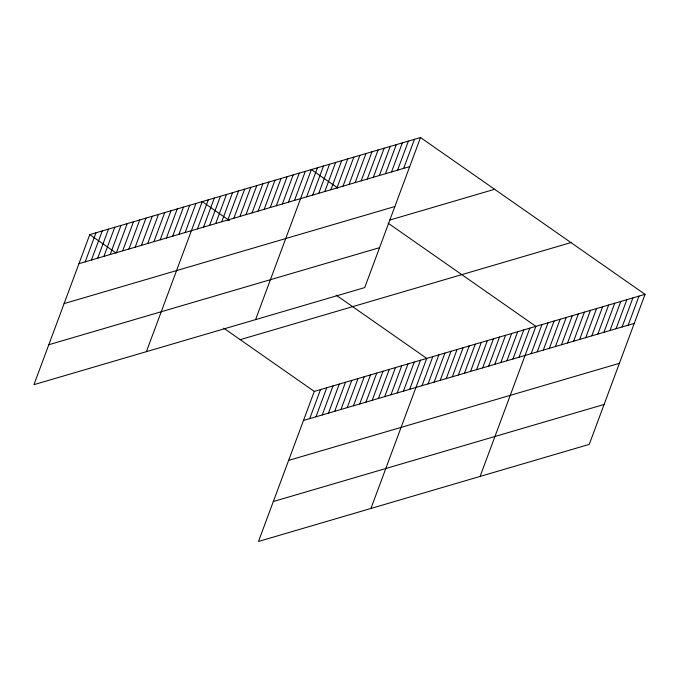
<?xml version="1.0" encoding="UTF-8"?>
<svg xmlns="http://www.w3.org/2000/svg" width="679" height="679" viewBox="0 0 679 679"><rect width="100%" height="100%" fill="white"/><g stroke="black" fill="none" stroke-linecap="round" stroke-linejoin="round"><path stroke-width="1.02" d="M420.522 137.54L89.755 234.611L33.95 384.662L364.716 287.59L420.522 137.54L645.05 294.338L589.245 444.389L258.478 541.46L314.284 391.41L645.05 294.338M85.198 261.839L96.002 232.778M91.444 259.998L102.249 230.945M97.691 258.164L108.496 229.112M103.938 256.331L114.743 227.278M110.185 254.498L120.989 225.445M116.432 252.664L127.245 223.612M122.678 250.831L133.491 221.778M128.934 248.998L139.738 219.945M135.18 247.164L145.985 218.112M141.427 245.331L152.232 216.278M147.674 243.498L158.479 214.445M153.921 241.665L164.725 212.612M160.168 239.831L170.972 210.779M166.414 237.998L177.227 208.945M172.661 236.165L183.474 207.112M178.917 234.331L189.721 205.279M185.163 232.498L195.968 203.437M146.409 351.654L202.215 201.604L229.383 220.582M197.47 228.882L208.283 199.83M203.539 227.109L214.343 198.047M209.599 225.326L220.403 196.265M215.667 223.544L226.472 194.491M221.727 221.77L232.532 192.709M227.796 219.988L238.601 190.926M233.856 218.205L244.661 189.152M239.925 216.431L250.729 187.37M245.985 214.649L256.789 185.588M252.053 212.867L262.858 183.814M258.113 211.093L268.918 182.031M264.182 209.31L274.987 180.249M270.242 207.528L281.047 178.475M276.302 205.754L287.115 176.693M282.371 203.972L293.175 174.91M288.431 202.189L299.244 173.137M294.499 200.415L305.304 171.354M255.567 319.622L311.372 169.572L337.718 187.973M306.628 196.851L317.433 167.798M312.688 195.077L323.501 166.016M318.757 193.294L329.561 164.233M324.817 191.512L335.63 162.459M330.885 189.738L341.69 160.677M336.945 187.956L347.75 158.894M343.014 186.173L353.818 157.121M349.074 184.399L359.878 155.338M355.142 182.617L365.947 153.556M361.203 180.835L372.007 151.782M367.271 179.061L378.076 150M373.331 177.278L384.136 148.217M379.4 175.496L390.204 146.443M385.46 173.722L396.264 144.661M391.528 171.94L402.333 142.879M397.588 170.157L408.393 141.105M309.717 418.629L320.53 389.576M403.649 168.384L414.462 139.322M315.973 416.796L326.777 387.743M322.219 414.962L333.024 385.91M328.466 413.129L339.271 384.076M334.713 411.296L345.518 382.243M340.96 409.462L351.764 380.41M347.207 407.629L358.011 378.576M353.453 405.796L364.267 376.743M359.7 403.963L370.513 374.91M365.956 402.129L376.76 373.068M372.202 400.296L383.007 371.235M378.449 398.463L389.254 369.401M384.696 396.629L395.501 367.568M390.943 394.796L401.747 365.735M397.19 392.963L407.994 363.902M403.436 391.129L414.249 362.068M409.683 389.296L420.496 360.235M370.938 508.452L426.743 358.402L336.164 295.153M421.998 385.68L432.803 356.628M428.067 383.907L438.872 354.845M434.127 382.124L444.932 353.063M440.196 380.342L451 351.289M446.256 378.568L457.06 349.507M452.316 376.786L463.129 347.724M458.384 375.003L469.189 345.951M464.444 373.229L475.258 344.168M470.513 371.447L481.318 342.386M476.573 369.665L487.386 340.612M482.642 367.891L493.446 338.829M488.702 366.108L499.515 337.047M494.77 364.326L505.575 335.273M500.83 362.552L511.643 333.491M506.899 360.77L517.704 331.708M512.959 358.987L523.764 329.935M519.028 357.213L529.832 328.152M480.095 476.42L535.892 326.37L388.065 223.136M531.156 353.649L541.961 324.596M537.216 351.866L548.021 322.814M543.285 350.092L554.089 321.031M549.345 348.31L560.15 319.257M555.414 346.528L566.218 317.475M561.474 344.754L572.278 315.693M567.542 342.971L578.347 313.919M573.602 341.189L584.407 312.136M579.662 339.415L590.475 310.354M585.731 337.633L596.535 308.58M591.791 335.85L602.604 306.798M597.86 334.076L608.664 305.015M603.92 332.294L614.733 303.241M609.988 330.512L620.793 301.459M616.048 328.738L626.861 299.677M622.117 326.955L632.921 297.894M628.177 325.173L638.99 296.12M78.951 263.673L409.717 166.601M64.098 303.598L394.864 206.526M389.508 220.132L494.618 189.288M48.795 344.737L379.569 247.665M240.188 339.661L570.954 242.598M303.471 420.462L634.245 323.399M288.626 460.396L619.392 363.324M273.323 501.526L604.098 404.463M89.755 234.611L116.101 253.012M223.705 328.152L314.284 391.41"/></g></svg>
